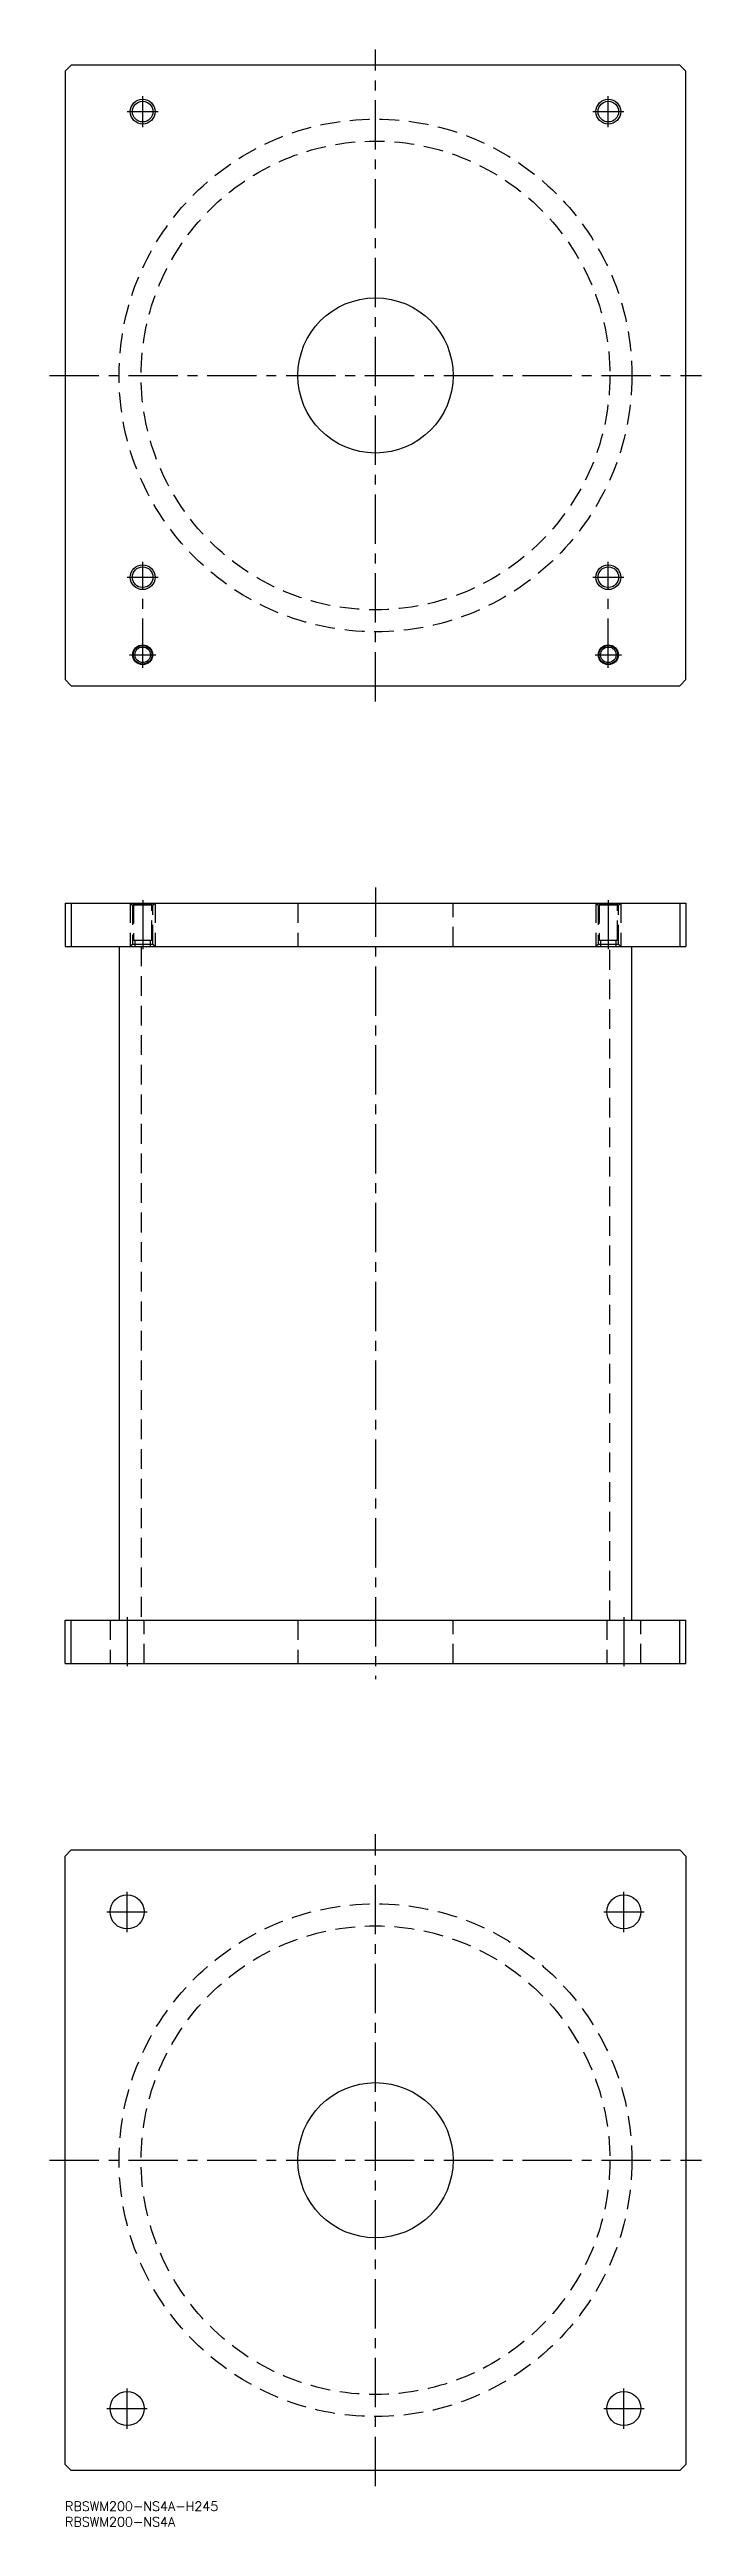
# Model space of a CAD drawing. Extents: x -5 to 205, y -8 to 790.
import ezdxf

# ---------------------------------------------------------------- set-up
doc = ezdxf.new("R2010")
doc.units = 0
doc.header["$LTSCALE"] = 0.5
doc.linetypes.add('CENTER', pattern=[50.8, 31.75, -6.35, 6.35, -6.35])
doc.linetypes.add('DASHED', pattern=[19.05, 12.7, -6.35])
for name, color, linetype in [('MSM_CENTER', 1, 'CENTER'), ('MSM_CONTINUOUS', 7, 'CONTINUOUS'), ('MSM_DASHED', 4, 'DASHED'), ('MSM_NARROW', 5, 'CONTINUOUS'), ('MSM_PART_NUMBER', 7, 'CONTINUOUS')]:
    doc.layers.add(name, color=color, linetype=linetype)
doc.styles.get("Standard").update_dxf_attribs({"font": 'txt.shx', "height": 3, "bigfont": 'bigfont.shx'})

msp = doc.modelspace()

# ---------------------------------------------------------------- linework, layer by layer
at = {"layer": 'MSM_CENTER'}
for p, q in [((100, 580), (100, 790)), ((25, 765), (25, 775)), ((175, 765), (175, 775)), ((20, 770), (30, 770)), ((170, 770), (180, 770)), ((-5, 685), (205, 685)), ((25, 590.8), (25, 625)), ((175, 590.8), (175, 625)), ((20, 620), (30, 620)), ((170, 620), (180, 620)), ((20.8, 595), (29.2, 595)), ((170.8, 595), (179.2, 595)), ((100, 520), (100, 265)), ((25, 516), (25, 500)), ((175, 516), (175, 500)), ((20, 285), (20, 269)), ((180, 285), (180, 269)), ((100, 5), (100, 215)), ((20, 183.5), (20, 196.5)), ((180, 183.5), (180, 196.5)), ((13.5, 190), (26.5, 190)), ((173.5, 190), (186.5, 190)), ((-5, 110), (205, 110)), ((20, 23.5), (20, 36.5)), ((180, 23.5), (180, 36.5)), ((13.5, 30), (26.5, 30)), ((173.5, 30), (186.5, 30))]:
    msp.add_line(p, q, dxfattribs=at)
at = {"layer": 'MSM_CONTINUOUS'}
for p, q in [((2, 785), (0, 783)), ((0, 783), (0, 587)), ((198, 785), (2, 785)), ((200, 783), (198, 785)), ((200, 587), (200, 783)), ((0, 587), (2, 585)), ((2, 585), (198, 585)), ((198, 585), (200, 587)), ((0, 515), (0, 501)), ((0, 515), (200, 515)), ((2, 515), (2, 501)), ((198, 515), (198, 501)), ((200, 515), (200, 501)), ((0, 501), (200, 501)), ((17.4, 501), (17.4, 284)), ((182.6, 284), (182.6, 501)), ((0, 270), (0, 284)), ((0, 284), (200, 284)), ((2, 270), (2, 284)), ((198, 270), (198, 284)), ((200, 270), (200, 284)), ((0, 270), (200, 270)), ((0, 208), (2, 210)), ((0, 12), (0, 208)), ((2, 210), (198, 210)), ((198, 210), (200, 208)), ((200, 208), (200, 12)), ((2, 10), (0, 12)), ((198, 10), (2, 10)), ((200, 12), (198, 10))]:
    msp.add_line(p, q, dxfattribs=at)
for centre, radius in [((25, 770), 3.3235), ((175, 770), 3.3235), ((100, 685), 25), ((25, 620), 3.3235), ((175, 620), 3.3235), ((25, 595), 3.2), ((25, 595), 3), ((25, 595), 2.5), ((175, 595), 3.2), ((175, 595), 3), ((175, 595), 2.5), ((20, 190), 5.5), ((180, 190), 5.5), ((100, 110), 25), ((20, 30), 5.5), ((180, 30), 5.5)]:
    msp.add_circle(centre, radius, dxfattribs=at)
at = {"layer": 'MSM_DASHED'}
for p, q in [((21, 515), (21.6765, 514.3235)), ((21, 515), (21, 501)), ((21.6765, 514.3235), (21.6765, 501.6765)), ((28.3235, 514.3235), (21.6765, 514.3235)), ((21.8, 515), (22, 514.8)), ((22, 514.8), (22, 503)), ((28, 514.8), (22, 514.8)), ((28, 514.8), (28.2, 515)), ((28, 503), (28, 514.8)), ((28.3235, 514.3235), (29, 515)), ((28.3235, 501.6765), (28.3235, 514.3235)), ((29, 515), (29, 501)), ((75, 515), (75, 501)), ((125, 501), (125, 515)), ((171, 515), (171.6765, 514.3235)), ((171, 515), (171, 501)), ((171.6765, 514.3235), (171.6765, 501.6765)), ((178.3235, 514.3235), (171.6765, 514.3235)), ((171.8, 515), (172, 514.8)), ((172, 514.8), (172, 503)), ((178, 514.8), (172, 514.8)), ((178, 514.8), (178.2, 515)), ((178, 503), (178, 514.8)), ((178.3235, 514.3235), (179, 515)), ((178.3235, 501.6765), (178.3235, 514.3235)), ((179, 515), (179, 501)), ((28, 503), (22, 503)), ((22.5, 503), (22.5, 501)), ((27.5, 501), (27.5, 503)), ((178, 503), (172, 503)), ((172.5, 503), (172.5, 501)), ((177.5, 501), (177.5, 503)), ((21.6765, 501.6765), (21, 501)), ((28.3235, 501.6765), (21.6765, 501.6765)), ((24.5, 501), (24.5, 284)), ((29, 501), (28.3235, 501.6765)), ((171.6765, 501.6765), (171, 501)), ((178.3235, 501.6765), (171.6765, 501.6765)), ((175.5, 284), (175.5, 501)), ((179, 501), (178.3235, 501.6765)), ((14.5, 284), (14.5, 270)), ((25.5, 270), (25.5, 284)), ((75, 284), (75, 270)), ((125, 270), (125, 284)), ((174.5, 284), (174.5, 270)), ((185.5, 270), (185.5, 284))]:
    msp.add_line(p, q, dxfattribs=at)
for centre, radius in [((100, 685), 82.6), ((100, 685), 75.5), ((100, 110), 82.6), ((100, 110), 75.5)]:
    msp.add_circle(centre, radius, dxfattribs=at)
at = {"layer": 'MSM_NARROW'}
for centre in [(25, 770), (175, 770), (25, 620), (175, 620)]:
    msp.add_circle(centre, 4, dxfattribs=at)

# ---------------------------------------------------------------- texts
at = {"layer": 'MSM_PART_NUMBER'}
for s, p in [('RBSWM200-NS4A-H245', (0, -3)), ('RBSWM200-NS4A', (0, -8))]:
    msp.add_text(s, height=3, dxfattribs=at).set_placement(p)

doc.saveas('drawing.dxf')
